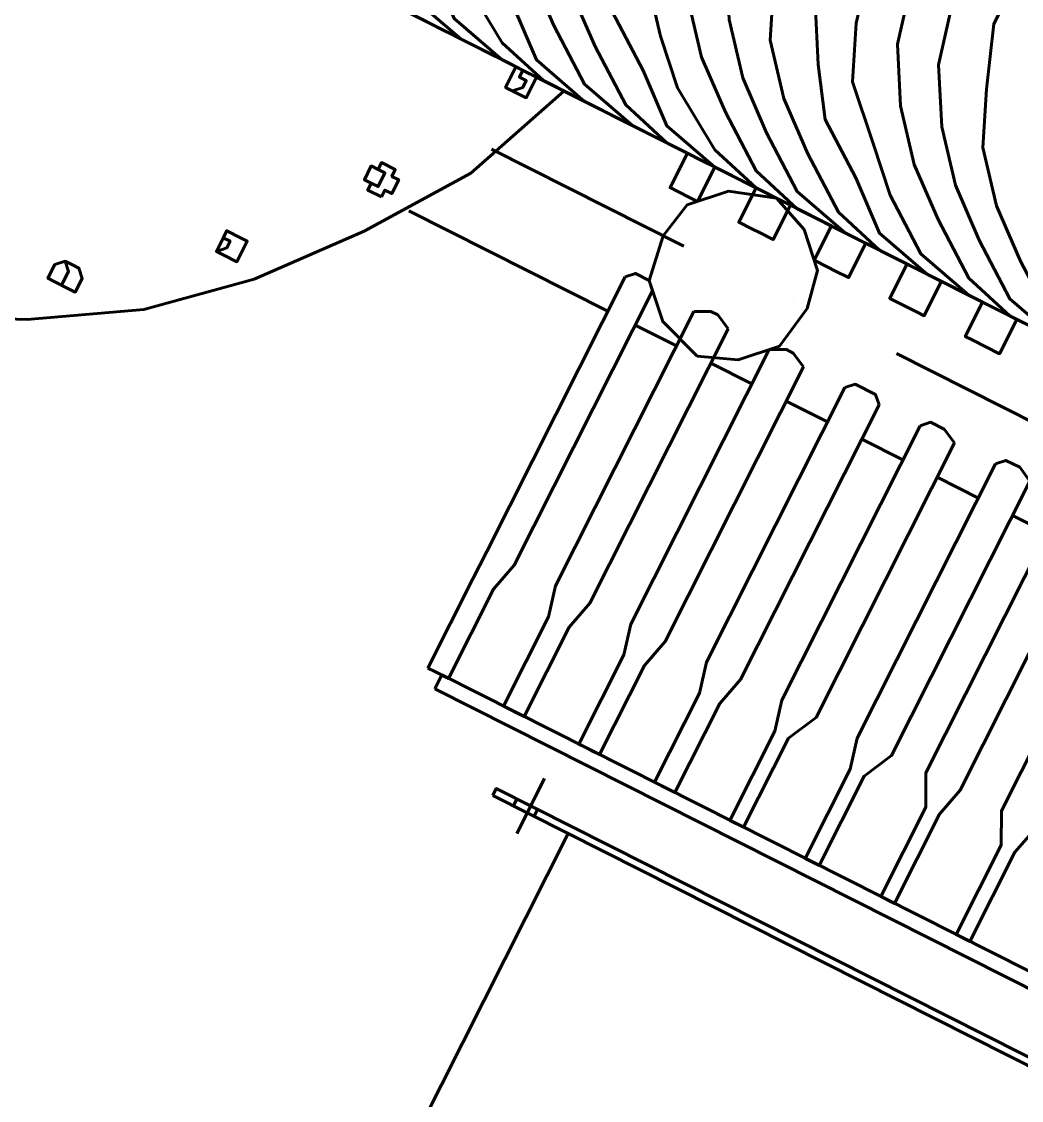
# Model space of a CAD drawing. Header units: metres. Extents: x 0 to 547597, y 0 to 1844684.
# Drawn here: x 543452.613 to 543453.151, y 1844572.65 to 1844573.231 of the extents above; entities that cross this region are included whole.
import ezdxf

# ---------------------------------------------------------------- set-up
doc = ezdxf.new("R2010")
doc.units = ezdxf.units.M
doc.layers.add('5_Thep', color=4, linetype='Continuous')
doc.layers.add('giai đoạn này', color=10, linetype='Continuous', lineweight=60)

# ---------------------------------------------------------------- blocks, each defined once
blk = doc.blocks.new('MBA220-MB')
at = {"color": 1}
for points in [[(541.42, 2835.2), (533.15, 2835.2), (533.15, 1620.12)], [(541.42, 2835.2), (533.15, 2835.2), (533.15, 1620.12)], [(541.42, 1620.12), (541.42, 2835.2)], [(541.42, 1620.12), (541.42, 2835.2)], [(541.42, 1620.12), (541.42, 2835.2), (541.42, 1620.12)], [(578.61, 1673.84), (578.61, 2760.81), (574.48, 2760.81), (574.48, 1673.84), (578.61, 1673.84)], [(297.57, 1942.49), (462.89, 1942.49), (479.42, 1938.35), (533.15, 1938.35)], [(297.57, 1942.49), (462.89, 1942.49), (479.42, 1938.35), (533.15, 1938.35)], [(533.15, 1930.09), (533.15, 1930.09), (533.15, 1938.35), (533.15, 1938.35)], [(533.15, 1930.09), (533.15, 1930.09), (533.15, 1938.35), (533.15, 1938.35)], [(533.15, 1930.09), (479.42, 1930.09), (462.89, 1921.82), (297.57, 1921.82)], [(533.15, 1930.09), (479.42, 1930.09), (462.89, 1921.82), (297.57, 1921.82)], [(297.57, 1897.02), (462.89, 1897.02), (479.42, 1892.89), (533.15, 1892.89)], [(297.57, 1897.02), (462.89, 1897.02), (479.42, 1892.89), (533.15, 1892.89)], [(533.15, 1884.62), (533.15, 1884.62), (533.15, 1892.89), (533.15, 1892.89)], [(533.15, 1884.62), (533.15, 1884.62), (533.15, 1892.89), (533.15, 1892.89)], [(223.18, 1888.76), (223.18, 1855.69), (214.91, 1826.76), (194.25, 1797.83), (173.58, 1773.03), (148.79, 1752.37), (119.86, 1739.97), (86.79, 1727.57), (53.73, 1727.57), (16.53, 1727.57), (-16.53, 1739.97), (-45.46, 1752.37), (-74.39, 1773.03), (-95.06, 1797.83), (-111.59, 1826.76), (-119.86, 1855.69), (-123.99, 1888.76)], [(268.64, 1888.76), (268.64, 1760.64)], [(533.15, 1884.62), (479.42, 1884.62), (462.89, 1876.36), (297.57, 1876.36)], [(533.15, 1884.62), (479.42, 1884.62), (462.89, 1876.36), (297.57, 1876.36)], [(318.24, 1855.69), (318.24, 1876.36), (318.24, 1855.69)], [(223.18, 1868.09), (223.18, 1835.03), (214.91, 1801.97), (194.25, 1773.03), (173.58, 1748.24), (148.79, 1727.57), (119.86, 1711.04), (86.79, 1702.77), (53.73, 1698.64), (16.53, 1702.77), (-16.53, 1711.04), (-45.46, 1727.57), (-74.39, 1748.24), (-95.06, 1773.03), (-111.59, 1801.97), (-119.86, 1835.03), (-123.99, 1868.09)], [(297.57, 1855.69), (293.44, 1847.43), (293.44, 1839.16), (297.57, 1835.03)], [(297.57, 1855.69), (462.89, 1855.69), (479.42, 1847.43), (533.15, 1847.43)], [(533.15, 1839.16), (533.15, 1839.16), (533.15, 1847.43), (533.15, 1847.43)], [(223.18, 1839.16), (223.18, 1806.1), (214.91, 1777.17), (194.25, 1748.24), (173.58, 1723.44), (148.79, 1702.77), (119.86, 1686.24), (86.79, 1677.98), (53.73, 1673.84), (16.53, 1677.98), (-16.53, 1686.24), (-45.46, 1702.77), (-74.39, 1723.44), (-95.06, 1748.24), (-111.59, 1777.17), (-119.86, 1806.1), (-123.99, 1839.16)], [(533.15, 1839.16), (479.42, 1839.16), (462.89, 1835.03), (297.57, 1835.03)], [(318.24, 1810.23), (318.24, 1835.03), (318.24, 1810.23)], [(223.18, 1814.36), (223.18, 1781.3), (214.91, 1748.24), (194.25, 1719.31), (173.58, 1698.64), (148.79, 1673.84), (119.86, 1661.45), (86.79, 1653.18), (53.73, 1649.05), (16.53, 1653.18), (-16.53, 1661.45), (-45.46, 1673.84), (-74.39, 1698.64), (-95.06, 1719.31), (-111.59, 1748.24), (-119.86, 1781.3), (-123.99, 1814.36)], [(223.18, 1789.57), (243.84, 1789.57), (243.84, 1793.7), (243.84, 1801.97), (243.84, 1810.23), (223.18, 1810.23)], [(223.18, 1789.57), (243.84, 1789.57), (243.84, 1793.7), (243.84, 1801.97), (243.84, 1810.23), (223.18, 1810.23)], [(297.57, 1810.23), (293.44, 1801.97), (293.44, 1793.7), (297.57, 1789.57)], [(297.57, 1810.23), (293.44, 1801.97), (293.44, 1793.7), (297.57, 1789.57)], [(297.57, 1810.23), (462.89, 1810.23), (479.42, 1801.97), (533.15, 1801.97)], [(297.57, 1810.23), (462.89, 1810.23), (479.42, 1801.97), (533.15, 1801.97)], [(223.18, 1801.97), (223.18, 1789.57)], [(533.15, 1793.7), (533.15, 1793.7), (533.15, 1801.97), (533.15, 1801.97)], [(533.15, 1793.7), (533.15, 1793.7), (533.15, 1801.97), (533.15, 1801.97)], [(533.15, 1793.7), (479.42, 1793.7), (462.89, 1789.57), (297.57, 1789.57)], [(533.15, 1793.7), (479.42, 1793.7), (462.89, 1789.57), (297.57, 1789.57)], [(223.18, 1789.57), (223.18, 1756.5), (214.91, 1723.44), (194.25, 1698.64), (173.58, 1669.71), (148.79, 1653.18), (119.86, 1636.65), (86.79, 1624.25), (53.73, 1624.25), (16.53, 1624.25), (-16.53, 1632.51), (-45.46, 1653.18), (-74.39, 1669.71), (-95.06, 1698.64), (-111.59, 1723.44), (-119.86, 1756.5), (-123.99, 1789.57)], [(223.18, 1698.64), (243.84, 1698.64), (243.84, 1706.91), (243.84, 1711.04), (243.84, 1719.31), (223.18, 1719.31), (223.18, 1789.57)], [(223.18, 1698.64), (243.84, 1698.64), (243.84, 1706.91), (243.84, 1711.04), (243.84, 1719.31), (223.18, 1719.31), (223.18, 1789.57)], [(318.24, 1764.77), (318.24, 1789.57), (318.24, 1764.77)], [(223.18, 1773.03), (223.18, 1760.64)], [(223.18, 1744.1), (243.84, 1744.1), (243.84, 1748.24), (243.84, 1760.64), (243.84, 1764.77), (223.18, 1764.77)], [(223.18, 1744.1), (243.84, 1744.1), (243.84, 1748.24), (243.84, 1760.64), (243.84, 1764.77), (223.18, 1764.77)], [(297.57, 1764.77), (293.44, 1760.64), (293.44, 1748.24), (297.57, 1744.1)], [(297.57, 1764.77), (293.44, 1760.64), (293.44, 1748.24), (297.57, 1744.1)], [(297.57, 1764.77), (462.89, 1764.77), (479.42, 1760.64), (533.15, 1760.64)], [(297.57, 1764.77), (462.89, 1764.77), (479.42, 1760.64), (533.15, 1760.64)], [(223.18, 1760.64), (223.18, 1727.57), (214.91, 1698.64), (194.25, 1669.71), (173.58, 1644.91), (148.79, 1624.25), (119.86, 1611.85), (86.79, 1599.45), (53.73, 1599.45), (16.53, 1599.45), (-16.53, 1611.85), (-45.46, 1624.25), (-74.39, 1644.91), (-95.06, 1669.71), (-111.59, 1698.64), (-119.86, 1727.57), (-123.99, 1760.64)], [(533.15, 1748.24), (533.15, 1748.24), (533.15, 1756.5), (533.15, 1760.64)], [(533.15, 1748.24), (533.15, 1748.24), (533.15, 1756.5), (533.15, 1760.64)], [(223.18, 1748.24), (223.18, 1735.84)], [(533.15, 1748.24), (479.42, 1748.24), (462.89, 1744.1), (297.57, 1744.1)], [(533.15, 1748.24), (479.42, 1748.24), (462.89, 1744.1), (297.57, 1744.1)], [(318.24, 1719.31), (318.24, 1744.1), (318.24, 1719.31)], [(223.18, 1735.84), (223.18, 1706.91), (214.91, 1673.84), (194.25, 1644.91), (173.58, 1620.12), (148.79, 1599.45), (119.86, 1582.92), (86.79, 1574.65), (53.73, 1570.52), (16.53, 1574.65), (-16.53, 1582.92), (-45.46, 1599.45), (-74.39, 1620.12), (-95.06, 1644.91), (-111.59, 1673.84), (-119.86, 1706.91), (-123.99, 1735.84)], [(223.18, 1723.44), (223.18, 1711.04)], [(297.57, 1719.31), (293.44, 1711.04), (293.44, 1706.91), (297.57, 1698.64)], [(297.57, 1719.31), (293.44, 1711.04), (293.44, 1706.91), (297.57, 1698.64)], [(297.57, 1719.31), (462.89, 1719.31), (479.42, 1715.17), (533.15, 1715.17)], [(297.57, 1719.31), (462.89, 1719.31), (479.42, 1715.17), (533.15, 1715.17)], [(578.61, 1719.31), (830.72, 1719.31), (859.65, 1711.04), (888.58, 1698.64), (909.25, 1673.84), (925.78, 1644.91), (925.78, 1615.98), (925.78, 1578.79), (942.31, 1591.18), (958.84, 1591.18)], [(533.15, 1702.77), (533.15, 1706.91), (533.15, 1711.04), (533.15, 1715.17)], [(533.15, 1702.77), (533.15, 1706.91), (533.15, 1711.04), (533.15, 1715.17)], [(223.18, 1711.04), (223.18, 1677.98), (214.91, 1649.05), (194.25, 1620.12), (173.58, 1595.32), (148.79, 1574.65), (119.86, 1558.12), (86.79, 1549.86), (53.73, 1545.72), (16.53, 1549.86), (-16.53, 1558.12), (-45.46, 1574.65), (-74.39, 1595.32), (-95.06, 1620.12), (-111.59, 1649.05), (-119.86, 1677.98), (-123.99, 1711.04)], [(318.24, 1665.58), (309.97, 1686.24), (293.44, 1702.77), (268.64, 1706.91), (247.98, 1702.77), (231.45, 1686.24), (223.18, 1665.58), (231.45, 1640.78), (247.98, 1624.25), (268.64, 1620.12), (293.44, 1624.25), (309.97, 1640.78), (318.24, 1665.58)], [(533.15, 1702.77), (479.42, 1702.77), (462.89, 1698.64), (297.57, 1698.64)], [(533.15, 1702.77), (479.42, 1702.77), (462.89, 1698.64), (297.57, 1698.64)], [(223.18, 1673.84), (223.18, 1698.64)], [(223.18, 1673.84), (223.18, 1698.64)], [(223.18, 1698.64), (223.18, 1686.24)], [(268.64, 1698.64), (268.64, 1698.64)], [(318.24, 1673.84), (318.24, 1698.64)], [(318.24, 1673.84), (318.24, 1698.64)], [(557.95, 1694.51), (591.01, 1694.51)], [(574.48, 1698.64), (578.61, 1698.64)], [(223.18, 1686.24), (223.18, 1653.18), (214.91, 1624.25), (194.25, 1591.18), (173.58, 1570.52), (148.79, 1549.86), (119.86, 1533.32), (86.79, 1525.06), (53.73, 1520.92), (16.53, 1525.06), (-16.53, 1533.32), (-45.46, 1549.86), (-74.39, 1570.52), (-95.06, 1591.18), (-111.59, 1624.25), (-119.86, 1653.18), (-123.99, 1686.24)], [(574.48, 1686.24), (578.61, 1686.24)], [(223.18, 1653.18), (243.84, 1653.18), (243.84, 1661.45), (243.84, 1665.58), (243.84, 1673.84), (223.18, 1673.84)], [(223.18, 1653.18), (243.84, 1653.18), (243.84, 1661.45), (243.84, 1665.58), (243.84, 1673.84), (223.18, 1673.84)], [(223.18, 1673.84), (223.18, 1661.45)], [(297.57, 1673.84), (293.44, 1665.58), (293.44, 1661.45), (297.57, 1653.18)], [(297.57, 1673.84), (293.44, 1665.58), (293.44, 1661.45), (297.57, 1653.18)], [(297.57, 1673.84), (462.89, 1673.84), (479.42, 1669.71), (533.15, 1669.71)], [(297.57, 1673.84), (462.89, 1673.84), (479.42, 1669.71), (533.15, 1669.71)], [(533.15, 1657.31), (533.15, 1661.45), (533.15, 1665.58), (533.15, 1669.71)], [(533.15, 1657.31), (533.15, 1661.45), (533.15, 1665.58), (533.15, 1669.71)], [(223.18, 1661.45), (223.18, 1628.38), (214.91, 1595.32), (194.25, 1570.52), (173.58, 1541.59), (148.79, 1525.06), (119.86, 1504.39), (86.79, 1496.13), (53.73, 1496.13), (16.53, 1496.13), (-16.53, 1504.39), (-45.46, 1525.06), (-74.39, 1541.59), (-95.06, 1570.52), (-111.59, 1595.32), (-119.86, 1628.38), (-123.99, 1661.45)], [(533.15, 1657.31), (479.42, 1657.31), (462.89, 1653.18), (297.57, 1653.18)], [(533.15, 1657.31), (479.42, 1657.31), (462.89, 1653.18), (297.57, 1653.18)], [(223.18, 1628.38), (223.18, 1653.18)], [(223.18, 1628.38), (223.18, 1653.18)], [(318.24, 1628.38), (318.24, 1653.18)], [(318.24, 1628.38), (318.24, 1653.18)], [(223.18, 1644.91), (223.18, 1632.51)], [(223.18, 1632.51), (223.18, 1599.45), (214.91, 1570.52), (194.25, 1541.59), (173.58, 1516.79), (148.79, 1496.13), (119.86, 1483.73), (86.79, 1475.46), (53.73, 1471.33), (16.53, 1475.46), (-16.53, 1483.73), (-45.46, 1496.13), (-74.39, 1516.79), (-95.06, 1541.59), (-111.59, 1570.52), (-119.86, 1599.45), (-123.99, 1632.51)], [(268.64, 1632.51), (268.64, 1516.79)], [(223.18, 1611.85), (243.84, 1611.85), (243.84, 1615.98), (243.84, 1624.25), (243.84, 1628.38), (223.18, 1628.38)], [(223.18, 1611.85), (243.84, 1611.85), (243.84, 1615.98), (243.84, 1624.25), (243.84, 1628.38), (223.18, 1628.38)], [(223.18, 1624.25), (223.18, 1607.72)], [(297.57, 1628.38), (293.44, 1624.25), (293.44, 1615.98), (297.57, 1611.85)], [(297.57, 1628.38), (293.44, 1624.25), (293.44, 1615.98), (297.57, 1611.85)], [(297.57, 1628.38), (462.89, 1628.38), (479.42, 1624.25), (533.15, 1624.25)], [(297.57, 1628.38), (462.89, 1628.38), (479.42, 1624.25), (533.15, 1624.25)], [(533.15, 1611.85), (533.15, 1615.98), (533.15, 1624.25), (533.15, 1624.25)], [(533.15, 1611.85), (533.15, 1615.98), (533.15, 1624.25), (533.15, 1624.25)], [(533.15, 1620.12), (541.42, 1620.12)], [(533.15, 1620.12), (541.42, 1620.12)], [(223.18, 1607.72), (223.18, 1578.79), (214.91, 1545.72), (194.25, 1516.79), (173.58, 1491.99), (148.79, 1471.33), (119.86, 1454.8), (86.79, 1446.53), (53.73, 1442.4), (16.53, 1446.53), (-16.53, 1454.8), (-45.46, 1471.33), (-74.39, 1491.99), (-95.06, 1516.79), (-111.59, 1545.72), (-119.86, 1578.79), (-123.99, 1607.72)], [(223.18, 1537.46), (223.18, 1611.85)], [(223.18, 1537.46), (223.18, 1611.85)], [(533.15, 1611.85), (479.42, 1611.85), (462.89, 1611.85), (297.57, 1611.85)], [(533.15, 1611.85), (479.42, 1611.85), (462.89, 1611.85), (297.57, 1611.85)], [(318.24, 1491.99), (318.24, 1611.85)], [(318.24, 1491.99), (318.24, 1611.85)], [(223.18, 1595.32), (223.18, 1582.92)], [(223.18, 1582.92), (223.18, 1549.86), (214.91, 1516.79), (194.25, 1491.99), (173.58, 1467.2), (148.79, 1446.53), (119.86, 1430), (86.79, 1421.73), (53.73, 1417.6), (16.53, 1421.73), (-16.53, 1430), (-45.46, 1446.53), (-74.39, 1467.2), (-95.06, 1491.99), (-111.59, 1516.79), (-119.86, 1549.86), (-123.99, 1582.92)], [(223.18, 1570.52), (223.18, 1558.12)], [(223.18, 1558.12), (223.18, 1525.06), (214.91, 1496.13), (194.25, 1463.06), (173.58, 1442.4), (148.79, 1421.73), (119.86, 1405.2), (86.79, 1396.94), (53.73, 1392.8), (16.53, 1396.94), (-16.53, 1405.2), (-45.46, 1421.73), (-74.39, 1442.4), (-95.06, 1463.06), (-111.59, 1496.13), (-119.86, 1525.06), (-123.99, 1558.12)], [(223.18, 1545.72), (223.18, 1529.19)], [(66.13, 702.6), (132.25, 706.73), (198.38, 727.4), (256.24, 752.2), (314.1, 781.13), (367.83, 818.32), (413.29, 867.92), (446.36, 917.51), (479.42, 971.24), (500.09, 1029.1), (512.49, 1091.1), (512.49, 1153.09), (504.22, 1215.09), (491.82, 1272.95), (462.89, 1334.94), (429.83, 1388.67), (388.5, 1434.13), (338.9, 1475.46), (285.17, 1512.66), (223.18, 1537.46)], [(223.18, 1529.19), (223.18, 1500.26), (214.91, 1467.2), (194.25, 1442.4), (173.58, 1413.47), (148.79, 1392.8), (119.86, 1376.27), (86.79, 1368.01), (53.73, 1368.01), (16.53, 1368.01), (-16.53, 1376.27), (-45.46, 1392.8), (-74.39, 1413.47), (-95.06, 1442.4), (-111.59, 1467.2), (-119.86, 1500.26), (-123.99, 1529.19)], [(223.18, 1508.53), (235.58, 1508.53), (235.58, 1520.92), (223.18, 1520.92)], [(235.58, 1512.66), (235.58, 1512.66), (231.45, 1516.79), (227.31, 1516.79), (227.31, 1512.66), (223.18, 1512.66)], [(235.58, 1512.66), (235.58, 1512.66), (231.45, 1516.79), (227.31, 1516.79), (227.31, 1512.66), (223.18, 1512.66)], [(223.18, 1516.79), (223.18, 1504.39)], [(223.18, 1504.39), (223.18, 1475.46), (214.91, 1442.4), (194.25, 1413.47), (173.58, 1388.67), (148.79, 1368.01), (119.86, 1355.61), (86.79, 1347.34), (53.73, 1343.21), (16.53, 1347.34), (-16.53, 1355.61), (-45.46, 1368.01), (-74.39, 1388.67), (-95.06, 1413.47), (-111.59, 1442.4), (-119.86, 1475.46), (-123.99, 1504.39)], [(223.18, 1496.13), (223.18, 1479.6)], [(223.18, 1479.6), (223.18, 1446.53), (214.91, 1417.6), (194.25, 1388.67), (173.58, 1363.87), (148.79, 1343.21), (119.86, 1326.68), (86.79, 1318.41), (53.73, 1314.28), (16.53, 1318.41), (-16.53, 1326.68), (-45.46, 1343.21), (-74.39, 1363.87), (-95.06, 1388.67), (-111.59, 1417.6), (-119.86, 1446.53), (-123.99, 1479.6)], [(318.24, 1475.46), (318.24, 1475.46), (314.1, 1475.46), (314.1, 1479.6), (305.84, 1479.6), (305.84, 1475.46), (301.71, 1475.46), (301.71, 1467.2), (305.84, 1467.2), (305.84, 1463.06), (314.1, 1463.06), (314.1, 1467.2), (318.24, 1467.2), (318.24, 1475.46)], [(318.24, 1467.2), (314.1, 1467.2), (314.1, 1471.33), (305.84, 1471.33), (305.84, 1467.2)], [(318.24, 1467.2), (314.1, 1467.2), (314.1, 1471.33), (305.84, 1471.33), (305.84, 1467.2)], [(223.18, 1467.2), (223.18, 1454.8)], [(223.18, 1454.8), (223.18, 1421.73), (214.91, 1388.67), (194.25, 1363.87), (173.58, 1334.94), (148.79, 1318.41), (119.86, 1301.88), (86.79, 1293.61), (53.73, 1289.48), (16.53, 1293.61), (-16.53, 1301.88), (-45.46, 1318.41), (-74.39, 1334.94), (-95.06, 1363.87), (-111.59, 1388.67), (-119.86, 1421.73), (-123.99, 1454.8)], [(384.36, 1413.47), (384.36, 1421.73), (371.97, 1421.73), (371.97, 1417.6), (371.97, 1409.34), (371.97, 1409.34), (371.97, 1409.34), (384.36, 1409.34), (384.36, 1413.47)], [(384.36, 1409.34), (384.36, 1409.34), (380.23, 1413.47), (376.1, 1413.47), (376.1, 1409.34), (371.97, 1409.34)], [(384.36, 1409.34), (384.36, 1409.34), (380.23, 1413.47), (376.1, 1413.47), (376.1, 1409.34), (371.97, 1409.34)], [(438.09, 1347.34), (438.09, 1347.34), (438.09, 1347.34), (438.09, 1351.47), (429.83, 1351.47), (425.69, 1347.34), (425.69, 1347.34), (425.69, 1343.21), (425.69, 1339.08), (429.83, 1334.94), (438.09, 1334.94), (438.09, 1339.08), (438.09, 1339.08), (438.09, 1347.34)], [(438.09, 1339.08), (438.09, 1343.21), (429.83, 1343.21), (425.69, 1339.08)], [(438.09, 1339.08), (438.09, 1343.21), (429.83, 1343.21), (425.69, 1339.08)]]:
    blk.add_lwpolyline(points, dxfattribs=at)
blk = doc.blocks.new('mb moiTQK')
at = {"layer": 'giai đoạn này', "color": 1, "linetype": 'ByBlock', "ltscale": 5, "xscale": 0.001, "yscale": 0.001, "zscale": 0.001}
blk.add_blockref('MBA220-MB', (-88.05166, -82.51016), dxfattribs=at)
blk = doc.blocks.new('ACAD-DinhViTuyenDz220kV')
blk.add_circle((543470.18793, 1844560.06958), 117.55145)
at = {"layer": '5_Thep', "rotation": 243.2403583287449}
blk.add_blockref('mb moiTQK', (543485.661, 1844458.313), dxfattribs=at)

msp = doc.modelspace()

# ---------------------------------------------------------------- block references
msp.add_blockref('ACAD-DinhViTuyenDz220kV', (0, 0))

doc.saveas('drawing.dxf')
